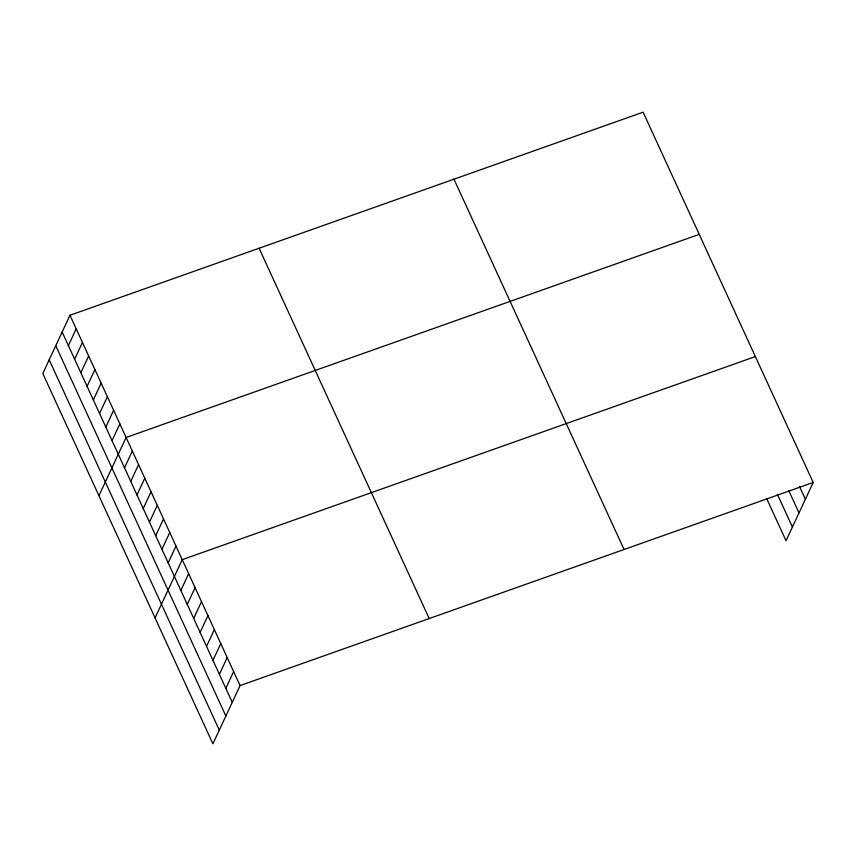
<?xml version="1.0" encoding="UTF-8"?>
<svg xmlns="http://www.w3.org/2000/svg" width="856" height="856" viewBox="0 0 856 856"><rect width="100%" height="100%" fill="white"/><g stroke="black" fill="none" stroke-linecap="round" stroke-linejoin="round"><path stroke-width="1.28" d="M69.967 315.265L42.8 373.526L212.898 743.821L240.065 685.57L813.2 482.474L643.102 112.179L69.967 315.265L240.065 685.57M68.384 345.61L76.205 328.843M74.622 359.178L82.444 342.421M80.86 372.756L88.671 356M87.098 386.334L94.909 369.578M93.336 399.913L101.147 383.156M99.574 413.491L107.385 396.735M105.812 427.069L113.623 410.313M112.04 440.647L119.861 423.891M98.932 495.72L126.1 437.47L699.234 234.373M124.516 467.804L132.338 451.048M130.754 481.382L138.565 464.626M136.992 494.961L144.803 478.204M143.23 508.539L151.041 491.772M149.468 522.117L157.279 505.35M155.706 535.696L163.517 518.929M161.934 549.274L169.756 532.507M168.172 562.852L175.994 546.085M155.064 617.925L182.232 559.663L755.367 356.578M180.841 590.415L188.652 573.659M187.261 604.4L195.082 587.644M193.691 618.396L201.502 601.629M200.111 632.381L207.933 615.625M206.542 646.376L214.353 629.609M212.962 660.361L220.784 643.605M219.393 674.346L227.204 657.59M225.824 688.342L233.635 671.575M813.2 482.474L786.033 540.735L766.762 498.77M799.493 486.411L805.389 499.241M788.825 490.788L799.001 512.937M777.43 494.394L792.421 527.039M453.969 179.193L624.067 549.499M259.101 248.251L429.198 618.546M62.146 332.032L232.244 702.327M55.768 345.717L225.856 716.023M49.188 359.83L219.286 730.125"/></g></svg>
